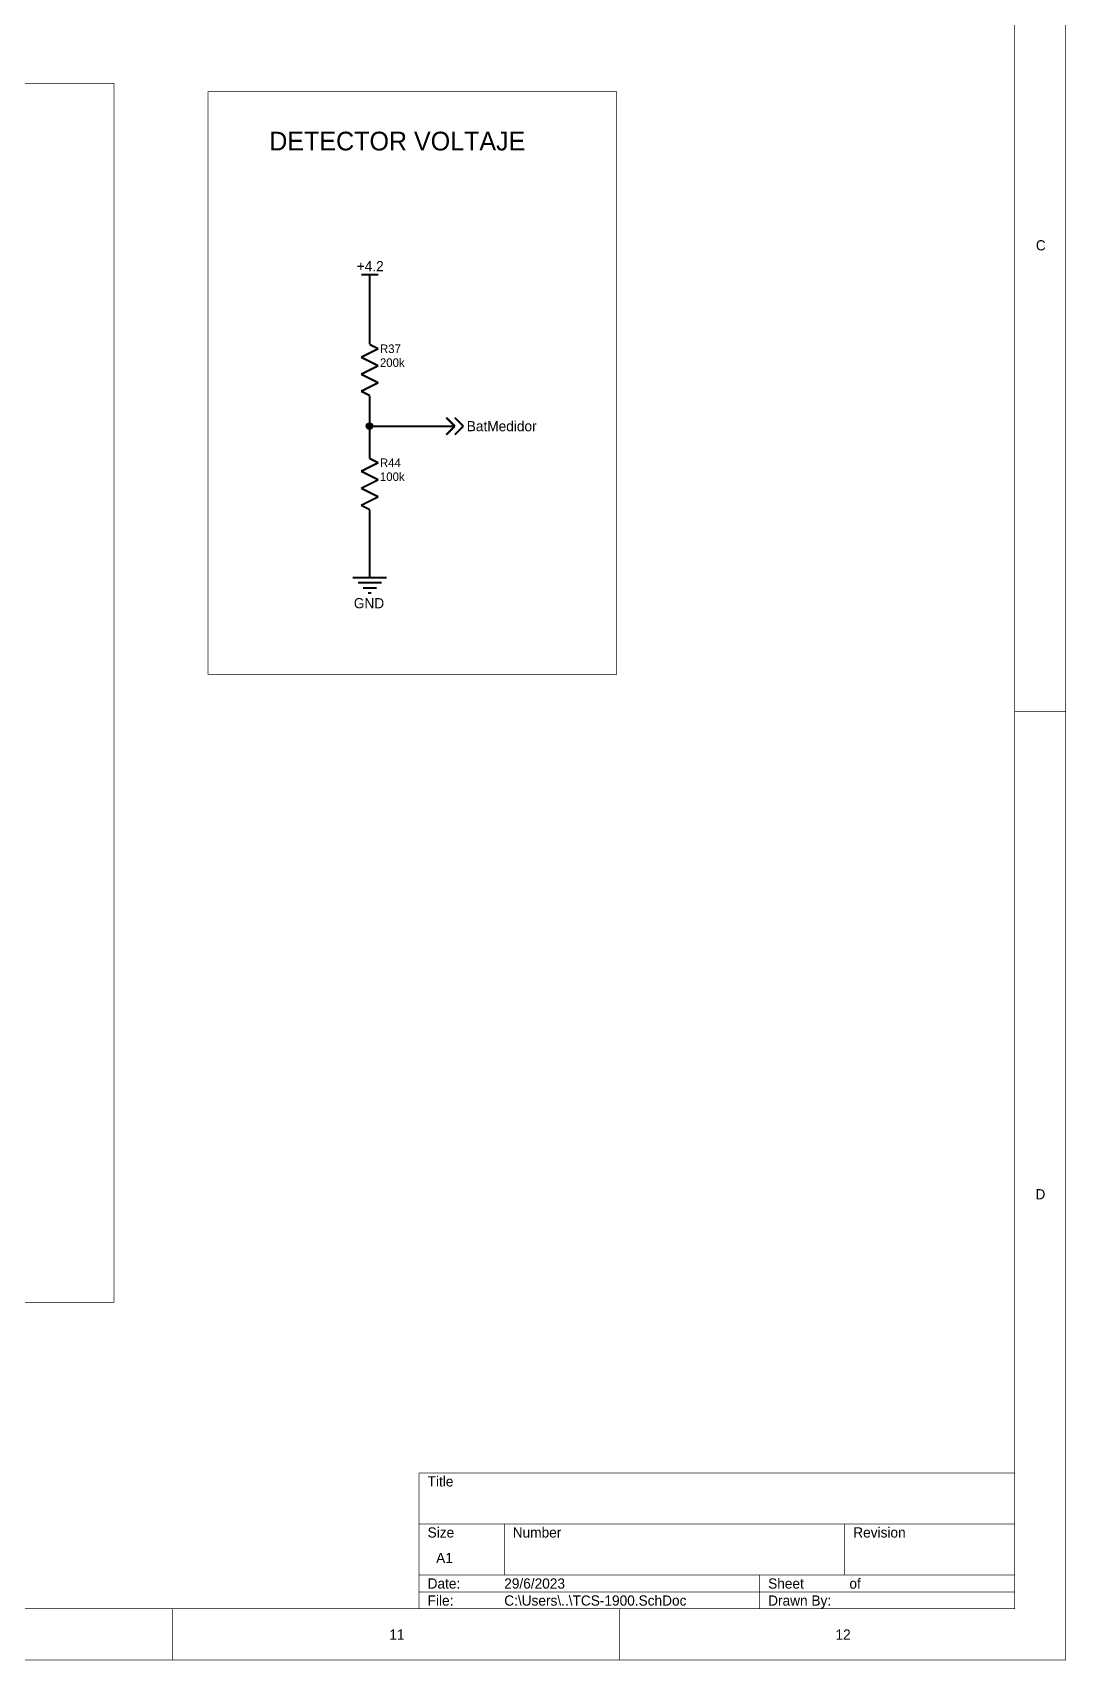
# Model space of a CAD drawing. Header units: millimetres. Extents: x 0 to 800, y 0 to 566.
# Drawn here: x 645.9 to 800.1, y 0 to 242.9 of the extents above; entities that cross this region are included whole.
import ezdxf

# ---------------------------------------------------------------- set-up
doc = ezdxf.new("R2010")
doc.units = ezdxf.units.MM
doc.layers.add('Sheet', color=255, linetype='Continuous')

msp = doc.modelspace()

# ---------------------------------------------------------------- linework, layer by layer
at = {"layer": 'Sheet'}
for points, const_width in [([(0, 566.42), (800.06, 566.42), (800.06, 0.04), (0, 0.04), (0, 566.42)], 0.0991), ([(7.62, 558.8), (792.44, 558.8), (792.44, 7.66), (7.62, 7.66), (7.62, 558.8)], 0.0991), ([(437.39, 235.32), (658.07, 235.32), (658.07, 53.38), (437.39, 53.38), (437.39, 235.32)], 0.0991), ([(672.08, 234.07), (733.04, 234.07), (733.04, 147.11), (672.08, 147.11), (672.08, 234.07)], 0.0991), ([(694.94, 206.76), (697.48, 206.76)], 0.3), ([(696.21, 204.22), (696.21, 206.76)], 0.3), ([(696.21, 204.22), (696.21, 198.88)], 0.3), ([(696.21, 196.34), (696.21, 198.88)], 0.3), ([(697.48, 195.71), (694.94, 194.44)], 0.3), ([(694.94, 194.44), (697.48, 193.17)], 0.3), ([(696.21, 196.34), (697.48, 195.71)], 0.3), ([(697.48, 193.17), (694.94, 191.9)], 0.3), ([(694.94, 191.9), (697.48, 190.63)], 0.3), ([(697.48, 190.63), (694.94, 189.36)], 0.3), ([(694.94, 189.36), (696.21, 188.72)], 0.3), ([(696.21, 188.72), (696.21, 186.18)], 0.3), ([(696.21, 186.18), (696.21, 184.15), (696.21, 181.86)], 0.3), ([(708.91, 184.15), (707.64, 185.42)], 0.3), ([(710.18, 184.15), (708.91, 185.42)], 0.3), ([(696.21, 184.15), (707.14, 184.15)], 0.3), ([(707.14, 184.15), (708.91, 184.15)], 0.3), ([(708.91, 184.15), (707.64, 182.88)], 0.3), ([(710.18, 184.15), (708.91, 182.88)], 0.3), ([(696.21, 179.32), (696.21, 181.86)], 0.3), ([(697.48, 178.69), (694.94, 177.42)], 0.3), ([(694.94, 177.42), (697.48, 176.15)], 0.3), ([(696.21, 179.32), (697.48, 178.69)], 0.3), ([(697.48, 176.15), (694.94, 174.88)], 0.3), ([(694.94, 174.88), (697.48, 173.61)], 0.3), ([(697.48, 173.61), (694.94, 172.34)], 0.3), ([(694.94, 172.34), (696.21, 171.7)], 0.3), ([(696.21, 171.7), (696.21, 169.16)], 0.3), ([(696.21, 169.16), (696.21, 164.08)], 0.3), ([(696.21, 164.08), (696.21, 161.54)], 0.3), ([(693.67, 161.54), (698.75, 161.54)], 0.3), ([(694.44, 160.78), (697.99, 160.78)], 0.3), ([(695.2, 160.02), (697.23, 160.02)], 0.3), ([(695.96, 159.26), (696.47, 159.26)], 0.3), ([(792.48, 141.6), (800.1, 141.6)], 0.0991), ([(703.58, 27.94), (792.48, 27.94)], 0.0991), ([(703.58, 7.62), (703.58, 27.94)], 0.0991), ([(703.58, 20.32), (792.48, 20.32)], 0.0991), ([(716.28, 12.7), (716.28, 20.32)], 0.0991), ([(767.08, 12.7), (767.08, 20.32)], 0.0991), ([(703.58, 12.7), (792.48, 12.7)], 0.0991), ([(754.38, 7.62), (754.38, 12.7)], 0.0991), ([(703.58, 10.16), (792.48, 10.16)], 0.0991), ([(666.75, 7.62), (666.75, 0)], 0.0991), ([(733.43, 7.62), (733.43, 0)], 0.0991)]:
    msp.add_lwpolyline(points, dxfattribs=dict(at, const_width=const_width))
at = {"layer": 'Sheet', "const_width": 0.508}
msp.add_lwpolyline([(695.96, 184.15, 1), (696.47, 184.15, 1)], format="xyb", close=True, dxfattribs=at)
at = {"layer": 'Sheet'}
msp.add_ellipse((696.19, 184.17), major_axis=(0.487, 0), ratio=0.997288, dxfattribs=at)
msp.add_ellipse((696.19, 184.17), major_axis=(0.487, 0), ratio=0.997288, dxfattribs=at)
msp.add_ellipse((696.19, 184.17), major_axis=(0.487, 0), ratio=0.997288, dxfattribs=at)
msp.add_ellipse((696.19, 184.17), major_axis=(0.487, 0), ratio=0.997288, dxfattribs=at)

# ---------------------------------------------------------------- texts
for s, height, p in [('DETECTOR VOLTAJE', 2.794, (681.23, 225.3)), ('C', 1.52, (795.59, 210.38)), ('+4.2', 1.524, (694.27, 207.27)), ('R37', 1.27, (697.74, 195.07)), ('200k', 1.27, (697.74, 193)), ('BatMedidor', 1.524, (710.69, 183.39)), ('R44', 1.27, (697.74, 178.06)), ('100k', 1.27, (697.74, 175.98)), ('GND', 1.524, (693.84, 156.97)), ('D', 1.52, (795.53, 68.77)), ('Title', 1.524, (704.85, 25.91)), ('Size', 1.524, (704.85, 18.29)), ('Number', 1.524, (717.55, 18.29)), ('Revision', 1.524, (768.35, 18.29)), ('A1', 1.524, (706.12, 14.48)), ('Date:', 1.524, (704.85, 10.67)), ('29/6/2023', 1.524, (716.28, 10.67)), ('Sheet            of', 1.524, (755.65, 10.67)), ('File:', 1.524, (704.85, 8.13)), ('C:\\Users\\..\\TCS-1900.SchDoc', 1.524, (716.28, 8.13)), ('Drawn By:', 1.524, (755.65, 8.13)), ('11', 1.524, (699.13, 3.05)), ('12', 1.524, (765.7, 3.05))]:
    msp.add_text(s, height=height, dxfattribs=at).set_placement(p)

doc.saveas('drawing.dxf')
